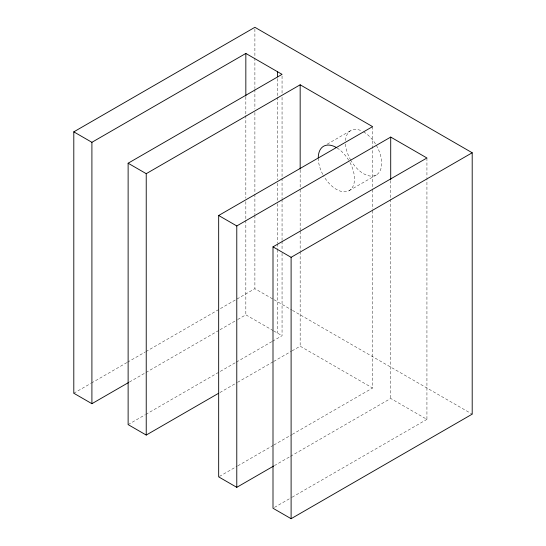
<?xml version="1.0" encoding="UTF-8"?>
<svg xmlns="http://www.w3.org/2000/svg" width="546" height="546" viewBox="0 0 546 546"><rect width="100%" height="100%" fill="white"/><g stroke="black" fill="none" stroke-linecap="round" stroke-linejoin="round"><path stroke-width="0.41" stroke-dasharray="2.73 2.05" d="M327.245 144.151L350.744 130.583M349.187 190.629L376.351 174.945M73.799 393.236L90.732 383.463M91.469 383.039L126.802 362.64M127.539 362.21L145.202 352.013M145.939 351.583L254.893 288.684L273.307 299.317M129.47 382.009L219.321 330.132M220.058 329.702L236.998 319.929M237.735 319.499L245.837 314.824L273.102 330.569M128.126 424.604L145.065 414.823M145.802 414.4L235.654 362.524M236.391 362.094L271.744 341.687M272.481 341.264L282.057 335.735L282.057 251.44M219.888 392.54L236.827 382.76M237.565 382.33L272.911 361.923M273.648 361.493L291.325 351.29M292.062 350.866L300.163 346.191L372.597 388.008L372.597 210.067M219.41 476.453L237.087 466.25M237.824 465.827L273.171 445.413M273.908 444.99L291.584 434.78M292.322 434.357L372.597 388.008M274.345 465.649L289.81 456.722M290.547 456.292L390.711 398.464L426.931 419.376L426.931 178.426M274.474 507.391L291.414 497.618M292.151 497.188L426.931 419.376M274.044 299.74L291.721 309.951M292.458 310.374L472.201 414.148M273.839 330.992L282.057 335.735M426.931 157.992L426.931 177.573M390.711 180.501L390.711 198.382M390.711 199.235L390.711 398.464M372.597 126.624L372.597 188.78M372.597 189.633L372.597 209.214M300.163 169.942L300.163 188.677M300.163 189.53L300.163 230.398M300.163 231.245L300.163 250.832M300.163 251.679L300.163 346.191M282.057 76.051L282.057 93.079M282.057 97.338L282.057 177.368M282.057 178.221L282.057 198.655M282.057 199.508L282.057 240.376M282.057 241.223L282.057 250.594M277.525 78.549L277.525 96.424M277.525 97.277L277.525 179.866M277.525 183.272L277.525 200.3M277.525 203.706L277.525 242.868M277.525 243.721L277.525 248.833M277.525 249.679L277.525 333.121M254.893 28.999L254.893 57.098M254.893 57.951L254.893 88.602M254.893 89.455L254.893 109.036M254.893 112.442L254.893 193.325M254.893 194.178L254.893 214.612M254.893 215.465L254.893 288.684M245.837 96.86L245.837 114.742M245.837 115.588L245.837 198.178M245.837 201.583L245.837 219.465M245.837 220.318L245.837 314.824M376.351 145.373A25.607 14.783 60 0 1 376.556 174.822A25.607 14.783 60 0 1 351.167 160.872M350.744 160.155A25.607 14.783 60 0 1 345.447 143.093M345.502 140.534A25.607 14.783 60 0 1 361.971 131.026M363.547 131.852A25.607 14.783 60 0 1 375.491 143.939M349.993 162.517A25.607 14.783 60 0 1 348.764 190.854A25.607 14.783 60 0 1 323.58 175.839M322.768 174.379A25.607 14.783 60 0 1 318.284 158.777M337.053 147.939A25.607 14.783 60 0 1 349.187 161.056"/><path stroke-width="0.82" d="M128.733 382.432L91.905 403.692L73.799 393.236L73.799 131.852L254.893 27.3L472.201 152.764L472.201 414.148L291.107 518.7L273 508.244L273 246.86L426.931 157.992L390.711 137.08L236.78 225.948L218.673 215.493L218.673 476.876L236.78 487.332L273.607 466.072M73.799 131.852L91.905 142.308L245.837 53.44L282.057 74.352L128.126 163.22L128.126 424.604L146.232 435.06L218.414 393.386M128.126 163.22L146.232 173.676L300.163 84.801L372.597 126.624L218.673 215.493M273 246.86L291.107 257.316L472.201 152.764M390.711 137.08L390.711 179.648M300.163 84.801L300.163 169.096M291.107 257.316L291.107 518.7M277.525 71.738L277.525 76.843M245.837 53.44L245.837 96.007M236.78 225.948L236.78 487.332M146.232 173.676L146.232 435.06M91.905 142.308L91.905 403.692M318.27 157.992A25.607 14.783 60 0 1 336.384 147.536"/></g></svg>
